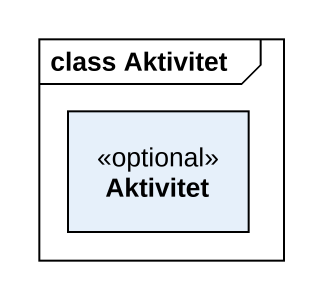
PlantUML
@startuml
mainframe class Aktivitet
hide circle
hide empty members
class Aktivitet <<optional>>
@enduml
